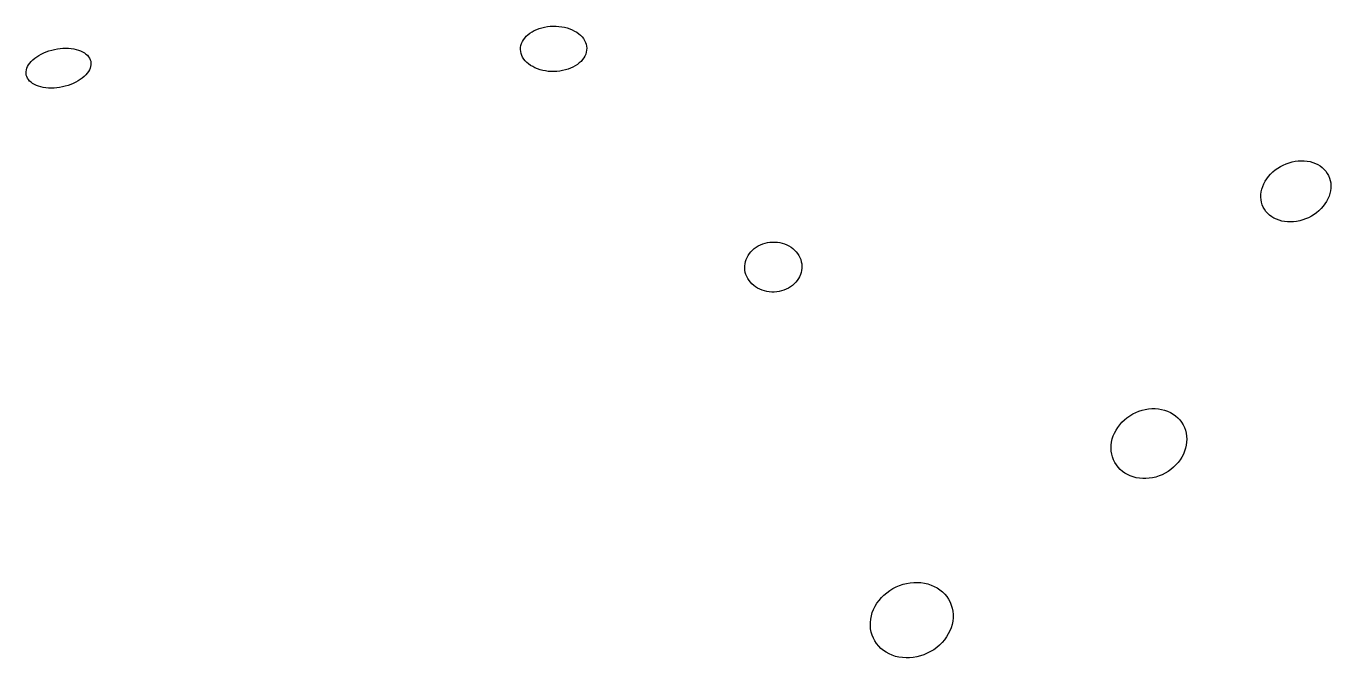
# Model space of a CAD drawing. Header units: metres. Extents: x -12209 to 21780, y -292849 to -276490.
# Drawn here: x -11345 to -4232, y -284394 to -280952 of the extents above; entities that cross this region are included whole.
import ezdxf

# ---------------------------------------------------------------- set-up
doc = ezdxf.new("R2010")
doc.units = ezdxf.units.M

msp = doc.modelspace()

# ---------------------------------------------------------------- linework, layer by layer
at = {"layer": 'LAYER'}
for p, q in [((-8533.12, -280960.51), (-8518.17, -280956.98)), ((-8533.12, -280960.51), (-8518.17, -280956.98)), ((-8518.17, -280956.98), (-8502.84, -280954.34)), ((-8518.17, -280956.98), (-8502.84, -280954.34)), ((-8502.84, -280954.34), (-8487.25, -280952.63)), ((-8502.84, -280954.34), (-8487.25, -280952.63)), ((-8487.25, -280952.63), (-8471.53, -280951.86)), ((-8487.25, -280952.63), (-8471.53, -280951.86)), ((-8471.53, -280951.86), (-8455.79, -280952.03)), ((-8471.53, -280951.86), (-8455.79, -280952.03)), ((-8455.79, -280952.03), (-8440.15, -280953.14)), ((-8455.79, -280952.03), (-8440.15, -280953.14)), ((-8440.15, -280953.14), (-8424.73, -280955.19)), ((-8440.15, -280953.14), (-8424.73, -280955.19)), ((-8424.73, -280955.19), (-8409.65, -280958.15)), ((-8424.73, -280955.19), (-8409.65, -280958.15)), ((-8409.65, -280958.15), (-8395.02, -280962.01)), ((-8409.65, -280958.15), (-8395.02, -280962.01)), ((-8639.59, -281036.58), (-8633.76, -281026.49)), ((-8639.59, -281036.58), (-8633.76, -281026.49)), ((-8633.76, -281026.49), (-8626.67, -281016.77)), ((-8633.76, -281026.49), (-8626.67, -281016.77)), ((-8626.67, -281016.77), (-8618.38, -281007.49)), ((-8626.67, -281016.77), (-8618.38, -281007.49)), ((-8618.38, -281007.49), (-8608.96, -280998.74)), ((-8618.38, -281007.49), (-8608.96, -280998.74)), ((-8608.96, -280998.74), (-8598.47, -280990.57)), ((-8608.96, -280998.74), (-8598.47, -280990.57)), ((-8598.47, -280990.57), (-8587, -280983.05)), ((-8598.47, -280990.57), (-8587, -280983.05)), ((-8587, -280983.05), (-8574.63, -280976.24)), ((-8587, -280983.05), (-8574.63, -280976.24)), ((-8574.63, -280976.24), (-8561.46, -280970.18)), ((-8574.63, -280976.24), (-8561.46, -280970.18)), ((-8561.46, -280970.18), (-8547.59, -280964.92)), ((-8561.46, -280970.18), (-8547.59, -280964.92)), ((-8547.59, -280964.92), (-8533.12, -280960.51)), ((-8547.59, -280964.92), (-8533.12, -280960.51)), ((-8395.02, -280962.01), (-8380.96, -280966.73)), ((-8395.02, -280962.01), (-8380.96, -280966.73)), ((-8380.96, -280966.73), (-8367.57, -280972.28)), ((-8380.96, -280966.73), (-8367.57, -280972.28)), ((-8367.57, -280972.28), (-8354.95, -280978.61)), ((-8367.57, -280972.28), (-8354.95, -280978.61)), ((-8354.95, -280978.61), (-8343.2, -280985.69)), ((-8354.95, -280978.61), (-8343.2, -280985.69)), ((-8343.2, -280985.69), (-8332.41, -280993.45)), ((-8343.2, -280985.69), (-8332.41, -280993.45)), ((-8332.41, -280993.45), (-8322.66, -281001.84)), ((-8332.41, -280993.45), (-8322.66, -281001.84)), ((-8322.66, -281001.84), (-8314.02, -281010.79)), ((-8322.66, -281001.84), (-8314.02, -281010.79)), ((-8314.02, -281010.79), (-8306.57, -281020.23)), ((-8314.02, -281010.79), (-8306.57, -281020.23)), ((-8306.57, -281020.23), (-8300.35, -281030.1)), ((-8306.57, -281020.23), (-8300.35, -281030.1)), ((-8300.35, -281030.1), (-8295.42, -281040.31)), ((-8300.35, -281030.1), (-8295.42, -281040.31)), ((-11262.09, -281104.4), (-11248.68, -281097.99)), ((-11262.09, -281104.4), (-11248.68, -281097.99)), ((-11248.68, -281097.99), (-11234.65, -281092.21)), ((-11248.68, -281097.99), (-11234.65, -281092.21)), ((-11234.65, -281092.21), (-11220.12, -281087.1)), ((-11234.65, -281092.21), (-11220.12, -281087.1)), ((-11220.12, -281087.1), (-11205.2, -281082.71)), ((-11220.12, -281087.1), (-11205.2, -281082.71)), ((-11205.2, -281082.71), (-11189.99, -281079.06)), ((-11205.2, -281082.71), (-11189.99, -281079.06)), ((-11189.99, -281079.06), (-11174.62, -281076.19)), ((-11189.99, -281079.06), (-11174.62, -281076.19)), ((-11174.62, -281076.19), (-11159.2, -281074.12)), ((-11174.62, -281076.19), (-11159.2, -281074.12)), ((-11159.2, -281074.12), (-11143.85, -281072.86)), ((-11159.2, -281074.12), (-11143.85, -281072.86)), ((-11143.85, -281072.86), (-11128.69, -281072.43)), ((-11143.85, -281072.86), (-11128.69, -281072.43)), ((-11128.69, -281072.43), (-11113.83, -281072.82)), ((-11128.69, -281072.43), (-11113.83, -281072.82)), ((-11113.83, -281072.82), (-11099.38, -281074.03)), ((-11113.83, -281072.82), (-11099.38, -281074.03)), ((-11099.38, -281074.03), (-11085.45, -281076.06)), ((-11099.38, -281074.03), (-11085.45, -281076.06)), ((-11085.45, -281076.06), (-11072.16, -281078.89)), ((-11085.45, -281076.06), (-11072.16, -281078.89)), ((-11072.16, -281078.89), (-11059.6, -281082.5)), ((-11072.16, -281078.89), (-11059.6, -281082.5)), ((-11059.6, -281082.5), (-11047.86, -281086.85)), ((-11059.6, -281082.5), (-11047.86, -281086.85)), ((-11047.86, -281086.85), (-11037.04, -281091.92)), ((-11047.86, -281086.85), (-11037.04, -281091.92)), ((-11037.04, -281091.92), (-11027.22, -281097.67)), ((-11037.04, -281091.92), (-11027.22, -281097.67)), ((-11027.22, -281097.67), (-11018.48, -281104.05)), ((-11027.22, -281097.67), (-11018.48, -281104.05)), ((-8649.67, -281079.14), (-8649.19, -281068.34)), ((-8649.67, -281079.14), (-8649.19, -281068.34)), ((-8649.67, -281079.14), (-8649.67, -281079.14)), ((-8648.77, -281089.92), (-8649.67, -281079.14)), ((-8649.67, -281079.14), (-8649.67, -281079.14)), ((-8648.77, -281089.92), (-8649.67, -281079.14)), ((-8649.19, -281068.34), (-8647.34, -281057.59)), ((-8649.19, -281068.34), (-8647.34, -281057.59)), ((-8646.51, -281100.59), (-8648.77, -281089.92)), ((-8646.51, -281100.59), (-8648.77, -281089.92)), ((-8647.34, -281057.59), (-8644.13, -281046.98)), ((-8647.34, -281057.59), (-8644.13, -281046.98)), ((-8642.9, -281111.08), (-8646.51, -281100.59)), ((-8642.9, -281111.08), (-8646.51, -281100.59)), ((-8644.13, -281046.98), (-8639.59, -281036.58)), ((-8644.13, -281046.98), (-8639.59, -281036.58)), ((-8295.42, -281040.31), (-8291.81, -281050.79)), ((-8295.42, -281040.31), (-8291.81, -281050.79)), ((-8290.99, -281093.8), (-8294.19, -281104.41)), ((-8290.99, -281093.8), (-8294.19, -281104.41)), ((-8291.81, -281050.79), (-8289.55, -281061.46)), ((-8291.81, -281050.79), (-8289.55, -281061.46)), ((-8289.14, -281083.05), (-8290.99, -281093.8)), ((-8289.14, -281083.05), (-8290.99, -281093.8)), ((-8289.55, -281061.46), (-8288.66, -281072.24)), ((-8289.55, -281061.46), (-8288.66, -281072.24)), ((-8288.66, -281072.24), (-8289.14, -281083.05)), ((-8288.66, -281072.24), (-8289.14, -281083.05)), ((-11340.54, -281181.25), (-11336.43, -281171.78)), ((-11340.54, -281181.25), (-11336.43, -281171.78)), ((-11336.43, -281171.78), (-11331.05, -281162.39)), ((-11336.43, -281171.78), (-11331.05, -281162.39)), ((-11331.05, -281162.39), (-11324.42, -281153.14)), ((-11331.05, -281162.39), (-11324.42, -281153.14)), ((-11324.42, -281153.14), (-11316.61, -281144.1)), ((-11324.42, -281153.14), (-11316.61, -281144.1)), ((-11316.61, -281144.1), (-11307.67, -281135.34)), ((-11316.61, -281144.1), (-11307.67, -281135.34)), ((-11307.67, -281135.34), (-11297.66, -281126.93)), ((-11307.67, -281135.34), (-11297.66, -281126.93)), ((-11297.66, -281126.93), (-11286.68, -281118.93)), ((-11297.66, -281126.93), (-11286.68, -281118.93)), ((-11286.68, -281118.93), (-11274.79, -281111.4)), ((-11286.68, -281118.93), (-11274.79, -281111.4)), ((-11274.79, -281111.4), (-11262.09, -281104.4)), ((-11274.79, -281111.4), (-11262.09, -281104.4)), ((-11018.48, -281104.05), (-11010.87, -281111.02)), ((-11018.48, -281104.05), (-11010.87, -281111.02)), ((-11010.87, -281111.02), (-11004.46, -281118.52)), ((-11010.87, -281111.02), (-11004.46, -281118.52)), ((-11004.46, -281118.52), (-10999.3, -281126.5)), ((-11004.46, -281118.52), (-10999.3, -281126.5)), ((-10999.3, -281126.5), (-10995.43, -281134.89)), ((-10999.3, -281126.5), (-10995.43, -281134.89)), ((-10993.22, -281171.29), (-10996.02, -281180.75)), ((-10993.22, -281171.29), (-10996.02, -281180.75)), ((-10995.43, -281134.89), (-10992.87, -281143.63)), ((-10995.43, -281134.89), (-10992.87, -281143.63)), ((-10991.76, -281161.9), (-10993.22, -281171.29)), ((-10991.76, -281161.9), (-10993.22, -281171.29)), ((-10992.87, -281143.63), (-10991.64, -281152.66)), ((-10992.87, -281143.63), (-10991.64, -281152.66)), ((-10991.64, -281152.66), (-10991.76, -281161.9)), ((-10991.64, -281152.66), (-10991.76, -281161.9)), ((-8637.97, -281121.29), (-8642.9, -281111.08)), ((-8637.97, -281121.29), (-8642.9, -281111.08)), ((-8631.75, -281131.15), (-8637.97, -281121.29)), ((-8631.75, -281131.15), (-8637.97, -281121.29)), ((-8624.3, -281140.6), (-8631.75, -281131.15)), ((-8624.3, -281140.6), (-8631.75, -281131.15)), ((-8615.66, -281149.54), (-8624.3, -281140.6)), ((-8615.66, -281149.54), (-8624.3, -281140.6)), ((-8605.91, -281157.93), (-8615.66, -281149.54)), ((-8605.91, -281157.93), (-8615.66, -281149.54)), ((-8595.12, -281165.69), (-8605.91, -281157.93)), ((-8595.12, -281165.69), (-8605.91, -281157.93)), ((-8583.37, -281172.77), (-8595.12, -281165.69)), ((-8583.37, -281172.77), (-8595.12, -281165.69)), ((-8570.76, -281179.11), (-8583.37, -281172.77)), ((-8570.76, -281179.11), (-8583.37, -281172.77)), ((-8351.32, -281168.33), (-8363.69, -281175.15)), ((-8351.32, -281168.33), (-8363.69, -281175.15)), ((-8339.85, -281160.81), (-8351.32, -281168.33)), ((-8339.85, -281160.81), (-8351.32, -281168.33)), ((-8329.36, -281152.64), (-8339.85, -281160.81)), ((-8329.36, -281152.64), (-8339.85, -281160.81)), ((-8319.94, -281143.89), (-8329.36, -281152.64)), ((-8319.94, -281143.89), (-8329.36, -281152.64)), ((-8311.65, -281134.62), (-8319.94, -281143.89)), ((-8311.65, -281134.62), (-8319.94, -281143.89)), ((-8304.57, -281124.9), (-8311.65, -281134.62)), ((-8304.57, -281124.9), (-8311.65, -281134.62)), ((-8298.73, -281114.8), (-8304.57, -281124.9)), ((-8298.73, -281114.8), (-8304.57, -281124.9)), ((-8294.19, -281104.41), (-8298.73, -281114.8)), ((-8294.19, -281104.41), (-8298.73, -281114.8)), ((-11344.91, -281209.34), (-11344.79, -281200.1)), ((-11344.91, -281209.34), (-11344.79, -281200.1)), ((-11343.69, -281218.37), (-11344.91, -281209.34)), ((-11343.69, -281218.37), (-11344.91, -281209.34)), ((-11344.79, -281200.1), (-11343.33, -281190.71)), ((-11344.79, -281200.1), (-11343.33, -281190.71)), ((-11343.69, -281218.37), (-11343.69, -281218.37)), ((-11341.13, -281227.11), (-11343.69, -281218.37)), ((-11343.69, -281218.37), (-11343.69, -281218.37)), ((-11341.13, -281227.11), (-11343.69, -281218.37)), ((-11343.33, -281190.71), (-11340.54, -281181.25)), ((-11343.33, -281190.71), (-11340.54, -281181.25)), ((-11337.25, -281235.5), (-11341.13, -281227.11)), ((-11337.25, -281235.5), (-11341.13, -281227.11)), ((-11332.09, -281243.48), (-11337.25, -281235.5)), ((-11332.09, -281243.48), (-11337.25, -281235.5)), ((-11325.68, -281250.98), (-11332.09, -281243.48)), ((-11325.68, -281250.98), (-11332.09, -281243.48)), ((-11049.88, -281243.07), (-11061.77, -281250.6)), ((-11049.88, -281243.07), (-11061.77, -281250.6)), ((-11038.89, -281235.07), (-11049.88, -281243.07)), ((-11038.89, -281235.07), (-11049.88, -281243.07)), ((-11028.89, -281226.66), (-11038.89, -281235.07)), ((-11028.89, -281226.66), (-11038.89, -281235.07)), ((-11019.95, -281217.9), (-11028.89, -281226.66)), ((-11019.95, -281217.9), (-11028.89, -281226.66)), ((-11012.13, -281208.86), (-11019.95, -281217.9)), ((-11012.13, -281208.86), (-11019.95, -281217.9)), ((-11005.51, -281199.61), (-11012.13, -281208.86)), ((-11005.51, -281199.61), (-11012.13, -281208.86)), ((-11000.12, -281190.21), (-11005.51, -281199.61)), ((-11000.12, -281190.21), (-11005.51, -281199.61)), ((-10996.02, -281180.75), (-11000.12, -281190.21)), ((-10996.02, -281180.75), (-11000.12, -281190.21)), ((-8557.36, -281184.66), (-8570.76, -281179.11)), ((-8557.36, -281184.66), (-8570.76, -281179.11)), ((-8543.3, -281189.38), (-8557.36, -281184.66)), ((-8543.3, -281189.38), (-8557.36, -281184.66)), ((-8528.67, -281193.23), (-8543.3, -281189.38)), ((-8528.67, -281193.23), (-8543.3, -281189.38)), ((-8513.59, -281196.2), (-8528.67, -281193.23)), ((-8513.59, -281196.2), (-8528.67, -281193.23)), ((-8498.17, -281198.24), (-8513.59, -281196.2)), ((-8498.17, -281198.24), (-8513.59, -281196.2)), ((-8482.53, -281199.35), (-8498.17, -281198.24)), ((-8482.53, -281199.35), (-8498.17, -281198.24)), ((-8466.79, -281199.52), (-8482.53, -281199.35)), ((-8466.79, -281199.52), (-8482.53, -281199.35)), ((-8451.07, -281198.75), (-8466.79, -281199.52)), ((-8451.07, -281198.75), (-8466.79, -281199.52)), ((-8435.49, -281197.04), (-8451.07, -281198.75)), ((-8435.49, -281197.04), (-8451.07, -281198.75)), ((-8420.16, -281194.41), (-8435.49, -281197.04)), ((-8420.16, -281194.41), (-8435.49, -281197.04)), ((-8405.2, -281190.87), (-8420.16, -281194.41)), ((-8405.2, -281190.87), (-8420.16, -281194.41)), ((-8390.73, -281186.46), (-8405.2, -281190.87)), ((-8390.73, -281186.46), (-8405.2, -281190.87)), ((-8376.86, -281181.21), (-8390.73, -281186.46)), ((-8376.86, -281181.21), (-8390.73, -281186.46)), ((-8363.69, -281175.15), (-8376.86, -281181.21)), ((-8363.69, -281175.15), (-8376.86, -281181.21)), ((-11318.08, -281257.95), (-11325.68, -281250.98)), ((-11318.08, -281257.95), (-11325.68, -281250.98)), ((-11309.33, -281264.33), (-11318.08, -281257.95)), ((-11309.33, -281264.33), (-11318.08, -281257.95)), ((-11299.51, -281270.08), (-11309.33, -281264.33)), ((-11299.51, -281270.08), (-11309.33, -281264.33)), ((-11288.69, -281275.15), (-11299.51, -281270.08)), ((-11288.69, -281275.15), (-11299.51, -281270.08)), ((-11276.96, -281279.5), (-11288.69, -281275.15)), ((-11276.96, -281279.5), (-11288.69, -281275.15)), ((-11264.4, -281283.11), (-11276.96, -281279.5)), ((-11264.4, -281283.11), (-11276.96, -281279.5)), ((-11251.1, -281285.93), (-11264.4, -281283.11)), ((-11251.1, -281285.93), (-11264.4, -281283.11)), ((-11237.18, -281287.96), (-11251.1, -281285.93)), ((-11237.18, -281287.96), (-11251.1, -281285.93)), ((-11222.73, -281289.18), (-11237.18, -281287.96)), ((-11222.73, -281289.18), (-11237.18, -281287.96)), ((-11207.87, -281289.57), (-11222.73, -281289.18)), ((-11207.87, -281289.57), (-11222.73, -281289.18)), ((-11192.7, -281289.13), (-11207.87, -281289.57)), ((-11192.7, -281289.13), (-11207.87, -281289.57)), ((-11177.35, -281287.88), (-11192.7, -281289.13)), ((-11177.35, -281287.88), (-11192.7, -281289.13)), ((-11161.93, -281285.81), (-11177.35, -281287.88)), ((-11161.93, -281285.81), (-11177.35, -281287.88)), ((-11146.56, -281282.94), (-11161.93, -281285.81)), ((-11146.56, -281282.94), (-11161.93, -281285.81)), ((-11131.36, -281279.29), (-11146.56, -281282.94)), ((-11131.36, -281279.29), (-11146.56, -281282.94)), ((-11116.43, -281274.9), (-11131.36, -281279.29)), ((-11116.43, -281274.9), (-11131.36, -281279.29)), ((-11101.9, -281269.79), (-11116.43, -281274.9)), ((-11101.9, -281269.79), (-11116.43, -281274.9)), ((-11087.88, -281264.01), (-11101.9, -281269.79)), ((-11087.88, -281264.01), (-11101.9, -281269.79)), ((-11074.46, -281257.59), (-11087.88, -281264.01)), ((-11074.46, -281257.59), (-11087.88, -281264.01)), ((-11061.77, -281250.6), (-11074.46, -281257.59)), ((-11061.77, -281250.6), (-11074.46, -281257.59)), ((-4548.4, -281746.49), (-4535.4, -281735.61)), ((-4548.4, -281746.49), (-4535.4, -281735.61)), ((-4535.4, -281735.61), (-4521.55, -281725.62)), ((-4535.4, -281735.61), (-4521.55, -281725.62)), ((-4521.55, -281725.62), (-4506.95, -281716.59)), ((-4521.55, -281725.62), (-4506.95, -281716.59)), ((-4506.95, -281716.59), (-4491.7, -281708.59)), ((-4506.95, -281716.59), (-4491.7, -281708.59)), ((-4491.7, -281708.59), (-4475.93, -281701.69)), ((-4491.7, -281708.59), (-4475.93, -281701.69)), ((-4475.93, -281701.69), (-4459.76, -281695.92)), ((-4475.93, -281701.69), (-4459.76, -281695.92)), ((-4459.76, -281695.92), (-4443.3, -281691.35)), ((-4459.76, -281695.92), (-4443.3, -281691.35)), ((-4443.3, -281691.35), (-4426.69, -281687.99)), ((-4443.3, -281691.35), (-4426.69, -281687.99)), ((-4426.69, -281687.99), (-4410.05, -281685.89)), ((-4426.69, -281687.99), (-4410.05, -281685.89)), ((-4410.05, -281685.89), (-4393.5, -281685.05)), ((-4410.05, -281685.89), (-4393.5, -281685.05)), ((-4393.5, -281685.05), (-4377.18, -281685.48)), ((-4393.5, -281685.05), (-4377.18, -281685.48)), ((-4377.18, -281685.48), (-4361.21, -281687.18)), ((-4377.18, -281685.48), (-4361.21, -281687.18)), ((-4361.21, -281687.18), (-4345.7, -281690.13)), ((-4361.21, -281687.18), (-4345.7, -281690.13)), ((-4345.7, -281690.13), (-4330.78, -281694.31)), ((-4345.7, -281690.13), (-4330.78, -281694.31)), ((-4330.78, -281694.31), (-4316.56, -281699.7)), ((-4330.78, -281694.31), (-4316.56, -281699.7)), ((-4316.56, -281699.7), (-4303.15, -281706.24)), ((-4316.56, -281699.7), (-4303.15, -281706.24)), ((-4303.15, -281706.24), (-4290.65, -281713.89)), ((-4303.15, -281706.24), (-4290.65, -281713.89)), ((-4290.65, -281713.89), (-4279.15, -281722.59)), ((-4290.65, -281713.89), (-4279.15, -281722.59)), ((-4279.15, -281722.59), (-4268.75, -281732.28)), ((-4279.15, -281722.59), (-4268.75, -281732.28)), ((-4268.75, -281732.28), (-4259.52, -281742.88)), ((-4268.75, -281732.28), (-4259.52, -281742.88)), ((-4603.38, -281825.33), (-4597.32, -281811.07)), ((-4603.38, -281825.33), (-4597.32, -281811.07)), ((-4597.32, -281811.07), (-4589.94, -281797.12)), ((-4597.32, -281811.07), (-4589.94, -281797.12)), ((-4589.94, -281797.12), (-4581.29, -281783.58)), ((-4589.94, -281797.12), (-4581.29, -281783.58)), ((-4581.29, -281783.58), (-4571.43, -281770.57)), ((-4581.29, -281783.58), (-4571.43, -281770.57)), ((-4571.43, -281770.57), (-4560.44, -281758.17)), ((-4571.43, -281770.57), (-4560.44, -281758.17)), ((-4560.44, -281758.17), (-4548.4, -281746.49)), ((-4560.44, -281758.17), (-4548.4, -281746.49)), ((-4259.52, -281742.88), (-4251.53, -281754.31)), ((-4259.52, -281742.88), (-4251.53, -281754.31)), ((-4251.53, -281754.31), (-4244.85, -281766.49)), ((-4251.53, -281754.31), (-4244.85, -281766.49)), ((-4244.85, -281766.49), (-4239.52, -281779.31)), ((-4244.85, -281766.49), (-4239.52, -281779.31)), ((-4239.52, -281779.31), (-4235.58, -281792.69)), ((-4239.52, -281779.31), (-4235.58, -281792.69)), ((-4235.58, -281792.69), (-4233.07, -281806.52)), ((-4235.58, -281792.69), (-4233.07, -281806.52)), ((-4233.07, -281806.52), (-4232, -281820.69)), ((-4233.07, -281806.52), (-4232, -281820.69)), ((-4613.54, -281883.32), (-4613.16, -281868.9)), ((-4613.54, -281883.32), (-4613.16, -281868.9)), ((-4612.47, -281897.49), (-4613.54, -281883.32)), ((-4612.47, -281897.49), (-4613.54, -281883.32)), ((-4613.16, -281868.9), (-4611.32, -281854.36)), ((-4613.16, -281868.9), (-4611.32, -281854.36)), ((-4611.32, -281854.36), (-4608.06, -281839.8)), ((-4611.32, -281854.36), (-4608.06, -281839.8)), ((-4608.06, -281839.8), (-4603.38, -281825.33)), ((-4608.06, -281839.8), (-4603.38, -281825.33)), ((-4242.17, -281878.67), (-4248.22, -281892.94)), ((-4242.17, -281878.67), (-4248.22, -281892.94)), ((-4237.49, -281864.21), (-4242.17, -281878.67)), ((-4237.49, -281864.21), (-4242.17, -281878.67)), ((-4234.22, -281849.65), (-4237.49, -281864.21)), ((-4234.22, -281849.65), (-4237.49, -281864.21)), ((-4232.39, -281835.1), (-4234.22, -281849.65)), ((-4232.39, -281835.1), (-4234.22, -281849.65)), ((-4232, -281820.69), (-4232.39, -281835.1)), ((-4232, -281820.69), (-4232.39, -281835.1)), ((-4609.96, -281911.32), (-4612.47, -281897.49)), ((-4609.96, -281911.32), (-4612.47, -281897.49)), ((-4606.03, -281924.7), (-4609.96, -281911.32)), ((-4606.03, -281924.7), (-4609.96, -281911.32)), ((-4600.7, -281937.52), (-4606.03, -281924.7)), ((-4600.7, -281937.52), (-4606.03, -281924.7)), ((-4600.7, -281937.52), (-4600.7, -281937.52)), ((-4594.01, -281949.69), (-4600.7, -281937.52)), ((-4600.7, -281937.52), (-4600.7, -281937.52)), ((-4594.01, -281949.69), (-4600.7, -281937.52)), ((-4586.03, -281961.12), (-4594.01, -281949.69)), ((-4586.03, -281961.12), (-4594.01, -281949.69)), ((-4285.11, -281945.83), (-4297.15, -281957.51)), ((-4285.11, -281945.83), (-4297.15, -281957.51)), ((-4274.12, -281933.44), (-4285.11, -281945.83)), ((-4274.12, -281933.44), (-4285.11, -281945.83)), ((-4264.26, -281920.43), (-4274.12, -281933.44)), ((-4264.26, -281920.43), (-4274.12, -281933.44)), ((-4255.6, -281906.89), (-4264.26, -281920.43)), ((-4255.6, -281906.89), (-4264.26, -281920.43)), ((-4248.22, -281892.94), (-4255.6, -281906.89)), ((-4248.22, -281892.94), (-4255.6, -281906.89)), ((-4576.79, -281971.72), (-4586.03, -281961.12)), ((-4576.79, -281971.72), (-4586.03, -281961.12)), ((-4566.39, -281981.41), (-4576.79, -281971.72)), ((-4566.39, -281981.41), (-4576.79, -281971.72)), ((-4554.9, -281990.12), (-4566.39, -281981.41)), ((-4554.9, -281990.12), (-4566.39, -281981.41)), ((-4542.4, -281997.77), (-4554.9, -281990.12)), ((-4542.4, -281997.77), (-4554.9, -281990.12)), ((-4528.98, -282004.31), (-4542.4, -281997.77)), ((-4528.98, -282004.31), (-4542.4, -281997.77)), ((-4514.76, -282009.69), (-4528.98, -282004.31)), ((-4514.76, -282009.69), (-4528.98, -282004.31)), ((-4499.84, -282013.88), (-4514.76, -282009.69)), ((-4499.84, -282013.88), (-4514.76, -282009.69)), ((-4484.34, -282016.83), (-4499.84, -282013.88)), ((-4484.34, -282016.83), (-4499.84, -282013.88)), ((-4468.36, -282018.53), (-4484.34, -282016.83)), ((-4468.36, -282018.53), (-4484.34, -282016.83)), ((-4452.04, -282018.96), (-4468.36, -282018.53)), ((-4452.04, -282018.96), (-4468.36, -282018.53)), ((-4435.5, -282018.12), (-4452.04, -282018.96)), ((-4435.5, -282018.12), (-4452.04, -282018.96)), ((-4418.86, -282016.01), (-4435.5, -282018.12)), ((-4418.86, -282016.01), (-4435.5, -282018.12)), ((-4402.24, -282012.66), (-4418.86, -282016.01)), ((-4402.24, -282012.66), (-4418.86, -282016.01)), ((-4385.79, -282008.08), (-4402.24, -282012.66)), ((-4385.79, -282008.08), (-4402.24, -282012.66)), ((-4369.61, -282002.32), (-4385.79, -282008.08)), ((-4369.61, -282002.32), (-4385.79, -282008.08)), ((-4353.84, -281995.41), (-4369.61, -282002.32)), ((-4353.84, -281995.41), (-4369.61, -282002.32)), ((-4338.6, -281987.41), (-4353.84, -281995.41)), ((-4338.6, -281987.41), (-4353.84, -281995.41)), ((-4324, -281978.38), (-4338.6, -281987.41)), ((-4324, -281978.38), (-4338.6, -281987.41)), ((-4310.14, -281968.39), (-4324, -281978.38)), ((-4310.14, -281968.39), (-4324, -281978.38)), ((-4297.15, -281957.51), (-4310.14, -281968.39)), ((-4297.15, -281957.51), (-4310.14, -281968.39)), ((-7385.27, -282172.11), (-7375.54, -282163.72)), ((-7385.27, -282172.11), (-7375.54, -282163.72)), ((-7375.54, -282163.72), (-7365.01, -282156.1)), ((-7375.54, -282163.72), (-7365.01, -282156.1)), ((-7365.01, -282156.1), (-7353.77, -282149.3)), ((-7365.01, -282156.1), (-7353.77, -282149.3)), ((-7353.77, -282149.3), (-7341.9, -282143.38)), ((-7353.77, -282149.3), (-7341.9, -282143.38)), ((-7341.9, -282143.38), (-7329.5, -282138.37)), ((-7341.9, -282143.38), (-7329.5, -282138.37)), ((-7329.5, -282138.37), (-7316.66, -282134.33)), ((-7329.5, -282138.37), (-7316.66, -282134.33)), ((-7316.66, -282134.33), (-7303.47, -282131.28)), ((-7316.66, -282134.33), (-7303.47, -282131.28)), ((-7303.47, -282131.28), (-7290.05, -282129.24)), ((-7303.47, -282131.28), (-7290.05, -282129.24)), ((-7290.05, -282129.24), (-7276.48, -282128.23)), ((-7290.05, -282129.24), (-7276.48, -282128.23)), ((-7276.48, -282128.23), (-7262.87, -282128.25)), ((-7276.48, -282128.23), (-7262.87, -282128.25)), ((-7262.87, -282128.25), (-7249.33, -282129.32)), ((-7262.87, -282128.25), (-7249.33, -282129.32)), ((-7249.33, -282129.32), (-7235.96, -282131.41)), ((-7249.33, -282129.32), (-7235.96, -282131.41)), ((-7235.96, -282131.41), (-7222.86, -282134.51)), ((-7235.96, -282131.41), (-7222.86, -282134.51)), ((-7222.86, -282134.51), (-7210.12, -282138.6)), ((-7222.86, -282134.51), (-7210.12, -282138.6)), ((-7210.12, -282138.6), (-7197.86, -282143.65)), ((-7210.12, -282138.6), (-7197.86, -282143.65)), ((-7197.86, -282143.65), (-7186.16, -282149.62)), ((-7197.86, -282143.65), (-7186.16, -282149.62)), ((-7186.16, -282149.62), (-7175.11, -282156.46)), ((-7186.16, -282149.62), (-7175.11, -282156.46)), ((-7175.11, -282156.46), (-7164.79, -282164.12)), ((-7175.11, -282156.46), (-7164.79, -282164.12)), ((-7164.79, -282164.12), (-7155.28, -282172.55)), ((-7164.79, -282164.12), (-7155.28, -282172.55)), ((-7425.94, -282246.33), (-7423.41, -282234.62)), ((-7425.94, -282246.33), (-7423.41, -282234.62)), ((-7423.41, -282234.62), (-7419.73, -282223.14)), ((-7423.41, -282234.62), (-7419.73, -282223.14)), ((-7419.73, -282223.14), (-7414.93, -282211.98)), ((-7419.73, -282223.14), (-7414.93, -282211.98)), ((-7414.93, -282211.98), (-7409.03, -282201.21)), ((-7414.93, -282211.98), (-7409.03, -282201.21)), ((-7409.03, -282201.21), (-7402.08, -282190.93)), ((-7409.03, -282201.21), (-7402.08, -282190.93)), ((-7402.08, -282190.93), (-7394.14, -282181.2)), ((-7402.08, -282190.93), (-7394.14, -282181.2)), ((-7394.14, -282181.2), (-7385.27, -282172.11)), ((-7394.14, -282181.2), (-7385.27, -282172.11)), ((-7155.28, -282172.55), (-7146.66, -282181.67)), ((-7155.28, -282172.55), (-7146.66, -282181.67)), ((-7146.66, -282181.67), (-7138.99, -282191.43)), ((-7146.66, -282181.67), (-7138.99, -282191.43)), ((-7138.99, -282191.43), (-7132.33, -282201.74)), ((-7138.99, -282191.43), (-7132.33, -282201.74)), ((-7132.33, -282201.74), (-7126.73, -282212.52)), ((-7132.33, -282201.74), (-7126.73, -282212.52)), ((-7126.73, -282212.52), (-7122.22, -282223.71)), ((-7126.73, -282212.52), (-7122.22, -282223.71)), ((-7122.22, -282223.71), (-7118.86, -282235.2)), ((-7122.22, -282223.71), (-7118.86, -282235.2)), ((-7118.86, -282235.2), (-7116.66, -282246.91)), ((-7118.86, -282235.2), (-7116.66, -282246.91)), ((-7427.45, -282270.06), (-7427.28, -282258.17)), ((-7427.45, -282270.06), (-7427.28, -282258.17)), ((-7427.45, -282270.06), (-7427.45, -282270.06)), ((-7426.42, -282281.91), (-7427.45, -282270.06)), ((-7427.45, -282270.06), (-7427.45, -282270.06)), ((-7426.42, -282281.91), (-7427.45, -282270.06)), ((-7427.28, -282258.17), (-7425.94, -282246.33)), ((-7427.28, -282258.17), (-7425.94, -282246.33)), ((-7424.22, -282293.62), (-7426.42, -282281.91)), ((-7424.22, -282293.62), (-7426.42, -282281.91)), ((-7420.86, -282305.11), (-7424.22, -282293.62)), ((-7420.86, -282305.11), (-7424.22, -282293.62)), ((-7416.36, -282316.29), (-7420.86, -282305.11)), ((-7416.36, -282316.29), (-7420.86, -282305.11)), ((-7123.35, -282305.68), (-7128.16, -282316.84)), ((-7123.35, -282305.68), (-7128.16, -282316.84)), ((-7119.67, -282294.2), (-7123.35, -282305.68)), ((-7119.67, -282294.2), (-7123.35, -282305.68)), ((-7117.15, -282282.49), (-7119.67, -282294.2)), ((-7117.15, -282282.49), (-7119.67, -282294.2)), ((-7115.8, -282270.65), (-7117.15, -282282.49)), ((-7115.8, -282270.65), (-7117.15, -282282.49)), ((-7116.66, -282246.91), (-7115.64, -282258.76)), ((-7116.66, -282246.91), (-7115.64, -282258.76)), ((-7115.64, -282258.76), (-7115.8, -282270.65)), ((-7115.64, -282258.76), (-7115.8, -282270.65)), ((-7410.75, -282327.08), (-7416.36, -282316.29)), ((-7410.75, -282327.08), (-7416.36, -282316.29)), ((-7404.09, -282337.39), (-7410.75, -282327.08)), ((-7404.09, -282337.39), (-7410.75, -282327.08)), ((-7396.42, -282347.15), (-7404.09, -282337.39)), ((-7396.42, -282347.15), (-7404.09, -282337.39)), ((-7387.8, -282356.27), (-7396.42, -282347.15)), ((-7387.8, -282356.27), (-7396.42, -282347.15)), ((-7378.29, -282364.7), (-7387.8, -282356.27)), ((-7378.29, -282364.7), (-7387.8, -282356.27)), ((-7367.98, -282372.36), (-7378.29, -282364.7)), ((-7367.98, -282372.36), (-7378.29, -282364.7)), ((-7356.92, -282379.2), (-7367.98, -282372.36)), ((-7356.92, -282379.2), (-7367.98, -282372.36)), ((-7345.22, -282385.17), (-7356.92, -282379.2)), ((-7345.22, -282385.17), (-7356.92, -282379.2)), ((-7189.31, -282379.52), (-7201.18, -282385.44)), ((-7189.31, -282379.52), (-7201.18, -282385.44)), ((-7178.08, -282372.72), (-7189.31, -282379.52)), ((-7178.08, -282372.72), (-7189.31, -282379.52)), ((-7167.55, -282365.1), (-7178.08, -282372.72)), ((-7167.55, -282365.1), (-7178.08, -282372.72)), ((-7157.81, -282356.71), (-7167.55, -282365.1)), ((-7157.81, -282356.71), (-7167.55, -282365.1)), ((-7148.94, -282347.62), (-7157.81, -282356.71)), ((-7148.94, -282347.62), (-7157.81, -282356.71)), ((-7141, -282337.89), (-7148.94, -282347.62)), ((-7141, -282337.89), (-7148.94, -282347.62)), ((-7134.06, -282327.61), (-7141, -282337.89)), ((-7134.06, -282327.61), (-7141, -282337.89)), ((-7128.16, -282316.84), (-7134.06, -282327.61)), ((-7128.16, -282316.84), (-7134.06, -282327.61)), ((-7332.96, -282390.22), (-7345.22, -282385.17)), ((-7332.96, -282390.22), (-7345.22, -282385.17)), ((-7320.23, -282394.31), (-7332.96, -282390.22)), ((-7320.23, -282394.31), (-7332.96, -282390.22)), ((-7307.13, -282397.41), (-7320.23, -282394.31)), ((-7307.13, -282397.41), (-7320.23, -282394.31)), ((-7293.75, -282399.5), (-7307.13, -282397.41)), ((-7293.75, -282399.5), (-7307.13, -282397.41)), ((-7280.21, -282400.56), (-7293.75, -282399.5)), ((-7280.21, -282400.56), (-7293.75, -282399.5)), ((-7266.61, -282400.59), (-7280.21, -282400.56)), ((-7266.61, -282400.59), (-7280.21, -282400.56)), ((-7253.04, -282399.58), (-7266.61, -282400.59)), ((-7253.04, -282399.58), (-7266.61, -282400.59)), ((-7239.61, -282397.54), (-7253.04, -282399.58)), ((-7239.61, -282397.54), (-7253.04, -282399.58)), ((-7226.42, -282394.49), (-7239.61, -282397.54)), ((-7226.42, -282394.49), (-7239.61, -282397.54)), ((-7213.58, -282390.45), (-7226.42, -282394.49)), ((-7213.58, -282390.45), (-7226.42, -282394.49)), ((-7201.18, -282385.44), (-7213.58, -282390.45)), ((-7201.18, -282385.44), (-7213.58, -282390.45)), ((-5357.78, -283096.97), (-5343.6, -283085.2)), ((-5357.78, -283096.97), (-5343.6, -283085.2)), ((-5343.6, -283085.2), (-5328.51, -283074.51)), ((-5343.6, -283085.2), (-5328.51, -283074.51)), ((-5328.51, -283074.51), (-5312.62, -283064.96)), ((-5328.51, -283074.51), (-5312.62, -283064.96)), ((-5312.62, -283064.96), (-5296.06, -283056.65)), ((-5312.62, -283064.96), (-5296.06, -283056.65)), ((-5296.06, -283056.65), (-5278.95, -283049.62)), ((-5296.06, -283056.65), (-5278.95, -283049.62)), ((-5278.95, -283049.62), (-5261.43, -283043.94)), ((-5278.95, -283049.62), (-5261.43, -283043.94)), ((-5261.43, -283043.94), (-5243.61, -283039.64)), ((-5261.43, -283043.94), (-5243.61, -283039.64)), ((-5243.61, -283039.64), (-5225.65, -283036.76)), ((-5243.61, -283039.64), (-5225.65, -283036.76)), ((-5225.65, -283036.76), (-5207.68, -283035.32)), ((-5225.65, -283036.76), (-5207.68, -283035.32)), ((-5207.68, -283035.32), (-5189.82, -283035.34)), ((-5207.68, -283035.32), (-5189.82, -283035.34)), ((-5189.82, -283035.34), (-5172.23, -283036.8)), ((-5189.82, -283035.34), (-5172.23, -283036.8)), ((-5172.23, -283036.8), (-5155.03, -283039.71)), ((-5172.23, -283036.8), (-5155.03, -283039.71)), ((-5155.03, -283039.71), (-5138.36, -283044.03)), ((-5155.03, -283039.71), (-5138.36, -283044.03)), ((-5138.36, -283044.03), (-5122.34, -283049.74)), ((-5138.36, -283044.03), (-5122.34, -283049.74)), ((-5122.34, -283049.74), (-5107.09, -283056.79)), ((-5122.34, -283049.74), (-5107.09, -283056.79)), ((-5107.09, -283056.79), (-5092.73, -283065.13)), ((-5107.09, -283056.79), (-5092.73, -283065.13)), ((-5092.73, -283065.13), (-5079.37, -283074.7)), ((-5092.73, -283065.13), (-5079.37, -283074.7)), ((-5079.37, -283074.7), (-5067.11, -283085.41)), ((-5079.37, -283074.7), (-5067.11, -283085.41)), ((-5067.11, -283085.41), (-5056.04, -283097.2)), ((-5067.11, -283085.41), (-5056.04, -283097.2)), ((-5411.52, -283168.51), (-5403.35, -283152.86)), ((-5411.52, -283168.51), (-5403.35, -283152.86)), ((-5403.35, -283152.86), (-5393.81, -283137.77)), ((-5403.35, -283152.86), (-5393.81, -283137.77)), ((-5393.81, -283137.77), (-5382.98, -283123.36)), ((-5393.81, -283137.77), (-5382.98, -283123.36)), ((-5382.98, -283123.36), (-5370.94, -283109.72)), ((-5382.98, -283123.36), (-5370.94, -283109.72)), ((-5370.94, -283109.72), (-5357.78, -283096.97)), ((-5370.94, -283109.72), (-5357.78, -283096.97)), ((-5056.04, -283097.2), (-5046.25, -283109.97)), ((-5056.04, -283097.2), (-5046.25, -283109.97)), ((-5046.25, -283109.97), (-5037.81, -283123.62)), ((-5046.25, -283109.97), (-5037.81, -283123.62)), ((-5037.81, -283123.62), (-5030.79, -283138.05)), ((-5037.81, -283123.62), (-5030.79, -283138.05)), ((-5030.79, -283138.05), (-5025.24, -283153.15)), ((-5030.79, -283138.05), (-5025.24, -283153.15)), ((-5025.24, -283153.15), (-5021.21, -283168.81)), ((-5025.24, -283153.15), (-5021.21, -283168.81)), ((-5430.12, -283250.84), (-5429.48, -283234.24)), ((-5430.12, -283250.84), (-5429.48, -283234.24)), ((-5429.48, -283234.24), (-5427.28, -283217.59)), ((-5429.48, -283234.24), (-5427.28, -283217.59)), ((-5427.28, -283217.59), (-5423.53, -283201)), ((-5427.28, -283217.59), (-5423.53, -283201)), ((-5423.53, -283201), (-5418.27, -283184.6)), ((-5423.53, -283201), (-5418.27, -283184.6)), ((-5418.27, -283184.6), (-5411.52, -283168.51)), ((-5418.27, -283184.6), (-5411.52, -283168.51)), ((-5020.61, -283234.55), (-5024.36, -283251.14)), ((-5020.61, -283234.55), (-5024.36, -283251.14)), ((-5021.21, -283168.81), (-5018.71, -283184.9)), ((-5021.21, -283168.81), (-5018.71, -283184.9)), ((-5018.41, -283217.9), (-5020.61, -283234.55)), ((-5018.41, -283217.9), (-5020.61, -283234.55)), ((-5018.71, -283184.9), (-5017.78, -283201.3)), ((-5018.71, -283184.9), (-5017.78, -283201.3)), ((-5017.78, -283201.3), (-5018.41, -283217.9)), ((-5017.78, -283201.3), (-5018.41, -283217.9)), ((-5429.18, -283267.24), (-5430.12, -283250.84)), ((-5429.18, -283267.24), (-5430.12, -283250.84)), ((-5426.69, -283283.33), (-5429.18, -283267.24)), ((-5426.69, -283283.33), (-5429.18, -283267.24)), ((-5422.65, -283298.99), (-5426.69, -283283.33)), ((-5422.65, -283298.99), (-5426.69, -283283.33)), ((-5417.1, -283314.09), (-5422.65, -283298.99)), ((-5417.1, -283314.09), (-5422.65, -283298.99)), ((-5044.55, -283299.28), (-5054.08, -283314.37)), ((-5044.55, -283299.28), (-5054.08, -283314.37)), ((-5036.37, -283283.63), (-5044.55, -283299.28)), ((-5036.37, -283283.63), (-5044.55, -283299.28)), ((-5029.63, -283267.55), (-5036.37, -283283.63)), ((-5029.63, -283267.55), (-5036.37, -283283.63)), ((-5024.36, -283251.14), (-5029.63, -283267.55)), ((-5024.36, -283251.14), (-5029.63, -283267.55)), ((-5410.08, -283328.52), (-5417.1, -283314.09)), ((-5410.08, -283328.52), (-5417.1, -283314.09)), ((-5410.08, -283328.52), (-5410.08, -283328.52)), ((-5401.64, -283342.17), (-5410.08, -283328.52)), ((-5410.08, -283328.52), (-5410.08, -283328.52)), ((-5401.64, -283342.17), (-5410.08, -283328.52)), ((-5391.85, -283354.94), (-5401.64, -283342.17)), ((-5391.85, -283354.94), (-5401.64, -283342.17)), ((-5380.78, -283366.73), (-5391.85, -283354.94)), ((-5380.78, -283366.73), (-5391.85, -283354.94)), ((-5368.52, -283377.44), (-5380.78, -283366.73)), ((-5368.52, -283377.44), (-5380.78, -283366.73)), ((-5355.16, -283387.01), (-5368.52, -283377.44)), ((-5355.16, -283387.01), (-5368.52, -283377.44)), ((-5119.38, -283377.63), (-5135.27, -283387.18)), ((-5119.38, -283377.63), (-5135.27, -283387.18)), ((-5104.3, -283366.94), (-5119.38, -283377.63)), ((-5104.3, -283366.94), (-5119.38, -283377.63)), ((-5090.12, -283355.17), (-5104.3, -283366.94)), ((-5090.12, -283355.17), (-5104.3, -283366.94)), ((-5076.96, -283342.42), (-5090.12, -283355.17)), ((-5076.96, -283342.42), (-5090.12, -283355.17)), ((-5064.92, -283328.78), (-5076.96, -283342.42)), ((-5064.92, -283328.78), (-5076.96, -283342.42)), ((-5054.08, -283314.37), (-5064.92, -283328.78)), ((-5054.08, -283314.37), (-5064.92, -283328.78)), ((-5340.8, -283395.35), (-5355.16, -283387.01)), ((-5340.8, -283395.35), (-5355.16, -283387.01)), ((-5325.55, -283402.4), (-5340.8, -283395.35)), ((-5325.55, -283402.4), (-5340.8, -283395.35)), ((-5309.53, -283408.11), (-5325.55, -283402.4)), ((-5309.53, -283408.11), (-5325.55, -283402.4)), ((-5292.86, -283412.43), (-5309.53, -283408.11)), ((-5292.86, -283412.43), (-5309.53, -283408.11)), ((-5275.66, -283415.34), (-5292.86, -283412.43)), ((-5275.66, -283415.34), (-5292.86, -283412.43)), ((-5258.07, -283416.8), (-5275.66, -283415.34)), ((-5258.07, -283416.8), (-5275.66, -283415.34)), ((-5240.22, -283416.82), (-5258.07, -283416.8)), ((-5240.22, -283416.82), (-5258.07, -283416.8)), ((-5222.24, -283415.38), (-5240.22, -283416.82)), ((-5222.24, -283415.38), (-5240.22, -283416.82)), ((-5204.28, -283412.5), (-5222.24, -283415.38)), ((-5204.28, -283412.5), (-5222.24, -283415.38)), ((-5186.47, -283408.2), (-5204.28, -283412.5)), ((-5186.47, -283408.2), (-5204.28, -283412.5)), ((-5168.94, -283402.52), (-5186.47, -283408.2)), ((-5168.94, -283402.52), (-5186.47, -283408.2)), ((-5151.83, -283395.49), (-5168.94, -283402.52)), ((-5151.83, -283395.49), (-5168.94, -283402.52)), ((-5135.27, -283387.18), (-5151.83, -283395.49)), ((-5135.27, -283387.18), (-5151.83, -283395.49)), ((-6637.07, -284026.9), (-6619.96, -284016.35)), ((-6637.07, -284026.9), (-6619.96, -284016.35)), ((-6619.96, -284016.35), (-6602.06, -284007.11)), ((-6619.96, -284016.35), (-6602.06, -284007.11)), ((-6602.06, -284007.11), (-6583.51, -283999.24)), ((-6602.06, -284007.11), (-6583.51, -283999.24)), ((-6583.51, -283999.24), (-6564.46, -283992.81)), ((-6583.51, -283999.24), (-6564.46, -283992.81)), ((-6564.46, -283992.81), (-6545.05, -283987.87)), ((-6564.46, -283992.81), (-6545.05, -283987.87)), ((-6545.05, -283987.87), (-6525.43, -283984.45)), ((-6545.05, -283987.87), (-6525.43, -283984.45)), ((-6525.43, -283984.45), (-6505.75, -283982.58)), ((-6525.43, -283984.45), (-6505.75, -283982.58)), ((-6505.75, -283982.58), (-6486.15, -283982.27)), ((-6505.75, -283982.58), (-6486.15, -283982.27)), ((-6486.15, -283982.27), (-6466.79, -283983.52)), ((-6486.15, -283982.27), (-6466.79, -283983.52)), ((-6466.79, -283983.52), (-6447.81, -283986.33)), ((-6466.79, -283983.52), (-6447.81, -283986.33)), ((-6447.81, -283986.33), (-6429.36, -283990.68)), ((-6447.81, -283986.33), (-6429.36, -283990.68)), ((-6429.36, -283990.68), (-6411.58, -283996.53)), ((-6429.36, -283990.68), (-6411.58, -283996.53)), ((-6411.58, -283996.53), (-6394.6, -284003.83)), ((-6411.58, -283996.53), (-6394.6, -284003.83)), ((-6394.6, -284003.83), (-6378.56, -284012.53)), ((-6394.6, -284003.83), (-6378.56, -284012.53)), ((-6378.56, -284012.53), (-6363.57, -284022.57)), ((-6378.56, -284012.53), (-6363.57, -284022.57)), ((-6706.63, -284096.1), (-6695.22, -284080.4)), ((-6706.63, -284096.1), (-6695.22, -284080.4)), ((-6695.22, -284080.4), (-6682.46, -284065.52)), ((-6695.22, -284080.4), (-6682.46, -284065.52)), ((-6682.46, -284065.52), (-6668.45, -284051.58)), ((-6682.46, -284065.52), (-6668.45, -284051.58)), ((-6668.45, -284051.58), (-6653.28, -284038.67)), ((-6668.45, -284051.58), (-6653.28, -284038.67)), ((-6653.28, -284038.67), (-6637.07, -284026.9)), ((-6653.28, -284038.67), (-6637.07, -284026.9)), ((-6363.57, -284022.57), (-6349.75, -284033.87)), ((-6363.57, -284022.57), (-6349.75, -284033.87)), ((-6349.75, -284033.87), (-6337.2, -284046.34)), ((-6349.75, -284033.87), (-6337.2, -284046.34)), ((-6337.2, -284046.34), (-6326.03, -284059.89)), ((-6337.2, -284046.34), (-6326.03, -284059.89)), ((-6326.03, -284059.89), (-6316.3, -284074.41)), ((-6326.03, -284059.89), (-6316.3, -284074.41)), ((-6316.3, -284074.41), (-6308.11, -284089.8)), ((-6316.3, -284074.41), (-6308.11, -284089.8)), ((-6737.13, -284164.6), (-6731.9, -284146.87)), ((-6737.13, -284164.6), (-6731.9, -284146.87)), ((-6731.9, -284146.87), (-6725.03, -284129.46)), ((-6731.9, -284146.87), (-6725.03, -284129.46)), ((-6725.03, -284129.46), (-6716.59, -284112.49)), ((-6725.03, -284129.46), (-6716.59, -284112.49)), ((-6716.59, -284112.49), (-6706.63, -284096.1)), ((-6716.59, -284112.49), (-6706.63, -284096.1)), ((-6308.11, -284089.8), (-6301.51, -284105.93)), ((-6308.11, -284089.8), (-6301.51, -284105.93)), ((-6301.51, -284105.93), (-6296.55, -284122.69)), ((-6301.51, -284105.93), (-6296.55, -284122.69)), ((-6296.55, -284122.69), (-6293.27, -284139.94)), ((-6296.55, -284122.69), (-6293.27, -284139.94)), ((-6293.27, -284139.94), (-6291.69, -284157.56)), ((-6293.27, -284139.94), (-6291.69, -284157.56)), ((-6291.69, -284157.56), (-6291.83, -284175.41)), ((-6291.69, -284157.56), (-6291.83, -284175.41)), ((-6742.68, -284218.3), (-6742.54, -284200.45)), ((-6742.68, -284218.3), (-6742.54, -284200.45)), ((-6741.1, -284235.92), (-6742.68, -284218.3)), ((-6741.1, -284235.92), (-6742.68, -284218.3)), ((-6742.54, -284200.45), (-6740.68, -284182.5)), ((-6742.54, -284200.45), (-6740.68, -284182.5)), ((-6740.68, -284182.5), (-6737.13, -284164.6)), ((-6740.68, -284182.5), (-6737.13, -284164.6)), ((-6302.47, -284228.99), (-6309.33, -284246.4)), ((-6302.47, -284228.99), (-6309.33, -284246.4)), ((-6297.24, -284211.26), (-6302.47, -284228.99)), ((-6297.24, -284211.26), (-6302.47, -284228.99)), ((-6293.69, -284193.36), (-6297.24, -284211.26)), ((-6293.69, -284193.36), (-6297.24, -284211.26)), ((-6291.83, -284175.41), (-6293.69, -284193.36)), ((-6291.83, -284175.41), (-6293.69, -284193.36)), ((-6737.82, -284253.17), (-6741.1, -284235.92)), ((-6737.82, -284253.17), (-6741.1, -284235.92)), ((-6732.86, -284269.93), (-6737.82, -284253.17)), ((-6732.86, -284269.93), (-6737.82, -284253.17)), ((-6726.26, -284286.06), (-6732.86, -284269.93)), ((-6726.26, -284286.06), (-6732.86, -284269.93)), ((-6726.26, -284286.06), (-6726.26, -284286.06)), ((-6718.06, -284301.45), (-6726.26, -284286.06)), ((-6726.26, -284286.06), (-6726.26, -284286.06)), ((-6718.06, -284301.45), (-6726.26, -284286.06)), ((-6708.34, -284315.97), (-6718.06, -284301.45)), ((-6708.34, -284315.97), (-6718.06, -284301.45)), ((-6339.15, -284295.46), (-6351.9, -284310.34)), ((-6339.15, -284295.46), (-6351.9, -284310.34)), ((-6327.74, -284279.77), (-6339.15, -284295.46)), ((-6327.74, -284279.77), (-6339.15, -284295.46)), ((-6317.78, -284263.37), (-6327.74, -284279.77)), ((-6317.78, -284263.37), (-6327.74, -284279.77)), ((-6309.33, -284246.4), (-6317.78, -284263.37)), ((-6309.33, -284246.4), (-6317.78, -284263.37)), ((-6697.17, -284329.52), (-6708.34, -284315.97)), ((-6697.17, -284329.52), (-6708.34, -284315.97)), ((-6684.62, -284341.99), (-6697.17, -284329.52)), ((-6684.62, -284341.99), (-6697.17, -284329.52)), ((-6670.8, -284353.29), (-6684.62, -284341.99)), ((-6670.8, -284353.29), (-6684.62, -284341.99)), ((-6655.81, -284363.33), (-6670.8, -284353.29)), ((-6655.81, -284363.33), (-6670.8, -284353.29)), ((-6639.77, -284372.03), (-6655.81, -284363.33)), ((-6639.77, -284372.03), (-6655.81, -284363.33)), ((-6622.79, -284379.34), (-6639.77, -284372.03)), ((-6622.79, -284379.34), (-6639.77, -284372.03)), ((-6432.31, -284368.75), (-6450.86, -284376.62)), ((-6432.31, -284368.75), (-6450.86, -284376.62)), ((-6414.41, -284359.51), (-6432.31, -284368.75)), ((-6414.41, -284359.51), (-6432.31, -284368.75)), ((-6397.3, -284348.97), (-6414.41, -284359.51)), ((-6397.3, -284348.97), (-6414.41, -284359.51)), ((-6381.09, -284337.19), (-6397.3, -284348.97)), ((-6381.09, -284337.19), (-6397.3, -284348.97)), ((-6365.92, -284324.29), (-6381.09, -284337.19)), ((-6365.92, -284324.29), (-6381.09, -284337.19)), ((-6351.9, -284310.34), (-6365.92, -284324.29)), ((-6351.9, -284310.34), (-6365.92, -284324.29)), ((-6605.01, -284385.18), (-6622.79, -284379.34)), ((-6605.01, -284385.18), (-6622.79, -284379.34)), ((-6586.56, -284389.53), (-6605.01, -284385.18)), ((-6586.56, -284389.53), (-6605.01, -284385.18)), ((-6567.58, -284392.34), (-6586.56, -284389.53)), ((-6567.58, -284392.34), (-6586.56, -284389.53)), ((-6548.22, -284393.59), (-6567.58, -284392.34)), ((-6548.22, -284393.59), (-6567.58, -284392.34)), ((-6528.62, -284393.28), (-6548.22, -284393.59)), ((-6528.62, -284393.28), (-6548.22, -284393.59)), ((-6508.94, -284391.41), (-6528.62, -284393.28)), ((-6508.94, -284391.41), (-6528.62, -284393.28)), ((-6489.32, -284387.99), (-6508.94, -284391.41)), ((-6489.32, -284387.99), (-6508.94, -284391.41)), ((-6469.91, -284383.05), (-6489.32, -284387.99)), ((-6469.91, -284383.05), (-6489.32, -284387.99)), ((-6450.86, -284376.62), (-6469.91, -284383.05)), ((-6450.86, -284376.62), (-6469.91, -284383.05))]:
    msp.add_line(p, q, dxfattribs=at)

doc.saveas('drawing.dxf')
